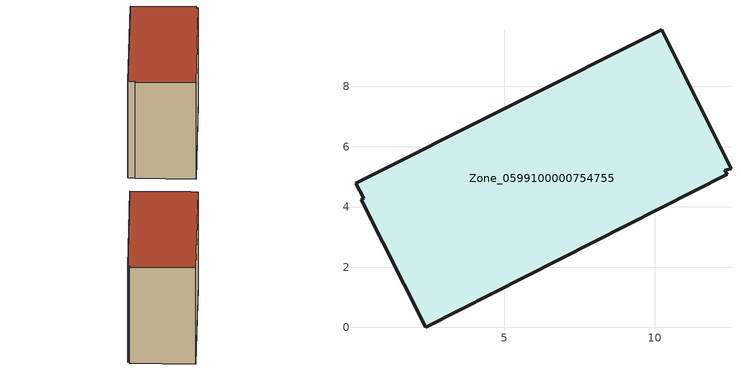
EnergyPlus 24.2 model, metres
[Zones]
Zone_0599100000754755
 floor ground (C_G): 10.22,9.88 12.53,5.27 12.32,5.22 12.4,5.08 2.39,0 0.26,4.24 0.33,4.28 0.06,4.78 z0
 wall outside (C_F): 0.26,4.24 2.39,0 12.4,5.08 12.32,5.22 12.53,5.27 10.22,9.88 0.06,4.78 0.33,4.28 0.26,4.24 z0:8.77
 roof outside (C_R): 12.53,5.27 10.22,9.88 0.06,4.78 0.33,4.28 0.26,4.24 2.39,0 12.4,5.08 12.32,5.22 z8.77
[BUILDING]
Pand.0599100000754755: North Axis=0; Terrain=City; Loads Convergence Tolerance Value=0.04; Temperature Convergence Tolerance Value=0.4; Solar Distribution=FullExterior; Maximum Number of Warmup Days=25; Minimum Number of Warmup Days=1
[Site:Location]
Rotterdam.The.Hague.AP_ZH_NLD Design_Conditions: Latitude=51.96; Longitude=4.45; Time Zone=1; Elevation=-4.5
[SITE:GROUNDTEMPERATURE:BUILDINGSURFACE]
18, 18, 18, 18, 18, 18, 18, 18, 18, 18, 18, 18
[MATERIAL] Thermal Absorptance=0.9; Solar Absorptance=0.7; Visible Absorptance=0.7
Name | Roughness | Thickness | Conductivity | Density | Specific Heat
G.TI.2006-2014 | MediumSmooth | 0.15 | 0.06 | 540 | 1210
F.TI.2006-2014 | Rough | 0.3 | 0.12 | 1920 | 840
R.TI.2006-2014 | MediumRough | 0.2 | 0.08 | 1500 | 1000
[CONSTRUCTION]
C_G: G.TI.2006-2014
C_F: F.TI.2006-2014
C_R: R.TI.2006-2014
[ZONE]
Zone_0599100000754755: Type=1; Multiplier=1; Ceiling Height=Autocalculate; Volume=Autocalculate; Floor Area=autocalculate; Part of Total Floor Area=Yes
[ZONEINFILTRATION:DESIGNFLOWRATE]
Infil_Zone_0599100000754755: Zone or ZoneList or Space or SpaceList=Zone_0599100000754755; Schedule=AlwaysOn; Design Flow Rate Calculation Method=Flow/Area; Flow Rate per Floor Area=0.0015; Constant Term Coefficient=1; Temperature Term Coefficient=0; Velocity Term Coefficient=0; Velocity Squared Term Coefficient=0
[HVACTEMPLATE:ZONE:IDEALLOADSAIRSYSTEM]
Zone_0599100000754755: Maximum Heating Supply Air Temperature=50; Minimum Cooling Supply Air Temperature=13; Maximum Heating Supply Air Humidity Ratio=0.0156; Minimum Cooling Supply Air Humidity Ratio=0.0077; Heating Limit=NoLimit; Cooling Limit=NoLimit; Dehumidification Control Type=ConstantSensibleHeatRatio; Cooling Sensible Heat Ratio=0.7; Dehumidification Setpoint=60; Humidification Control Type=None; Humidification Setpoint=30; Outdoor Air Method=None; Outdoor Air Flow Rate per Person=0.00944; Outdoor Air Flow Rate per Zone Floor Area=0; Outdoor Air Flow Rate per Zone=0; Demand Controlled Ventilation Type=None; Outdoor Air Economizer Type=NoEconomizer; Heat Recovery Type=None; Sensible Heat Recovery Effectiveness=0.7; Latent Heat Recovery Effectiveness=0.65
[ZONECONTROL:THERMOSTAT]
ThermostatControl_Zone_0599100000754755: Zone or ZoneList=Zone_0599100000754755; Control Type Schedule=DualSetpointControlType; Control 1=Thermostat_Zone_0599100000754755; Temperature Difference Between Cutout And Setpoint=0
[THERMOSTATSETPOINT:DUALSETPOINT]
Thermostat_Zone_0599100000754755: Heating Setpoint Temperature Schedule=HeatingSetpoint_Zone_0599100000754755; Cooling Setpoint Temperature Schedule=CoolingSetpoint_Zone_0599100000754755
[SCHEDULE:COMPACT]
HeatingSetpoint_Zone_0599100000754755: Through: 12/31, For: AllDays, Until: 24:00, 21
CoolingSetpoint_Zone_0599100000754755: Through: 12/31, For: AllDays, Until: 24:00, 24
DualSetpointControlType: Through: 12/31, For: AllDays, Until: 24:00, 4
AlwaysOn: Through: 12/31, For: AllDays, Until: 24:00, 1
